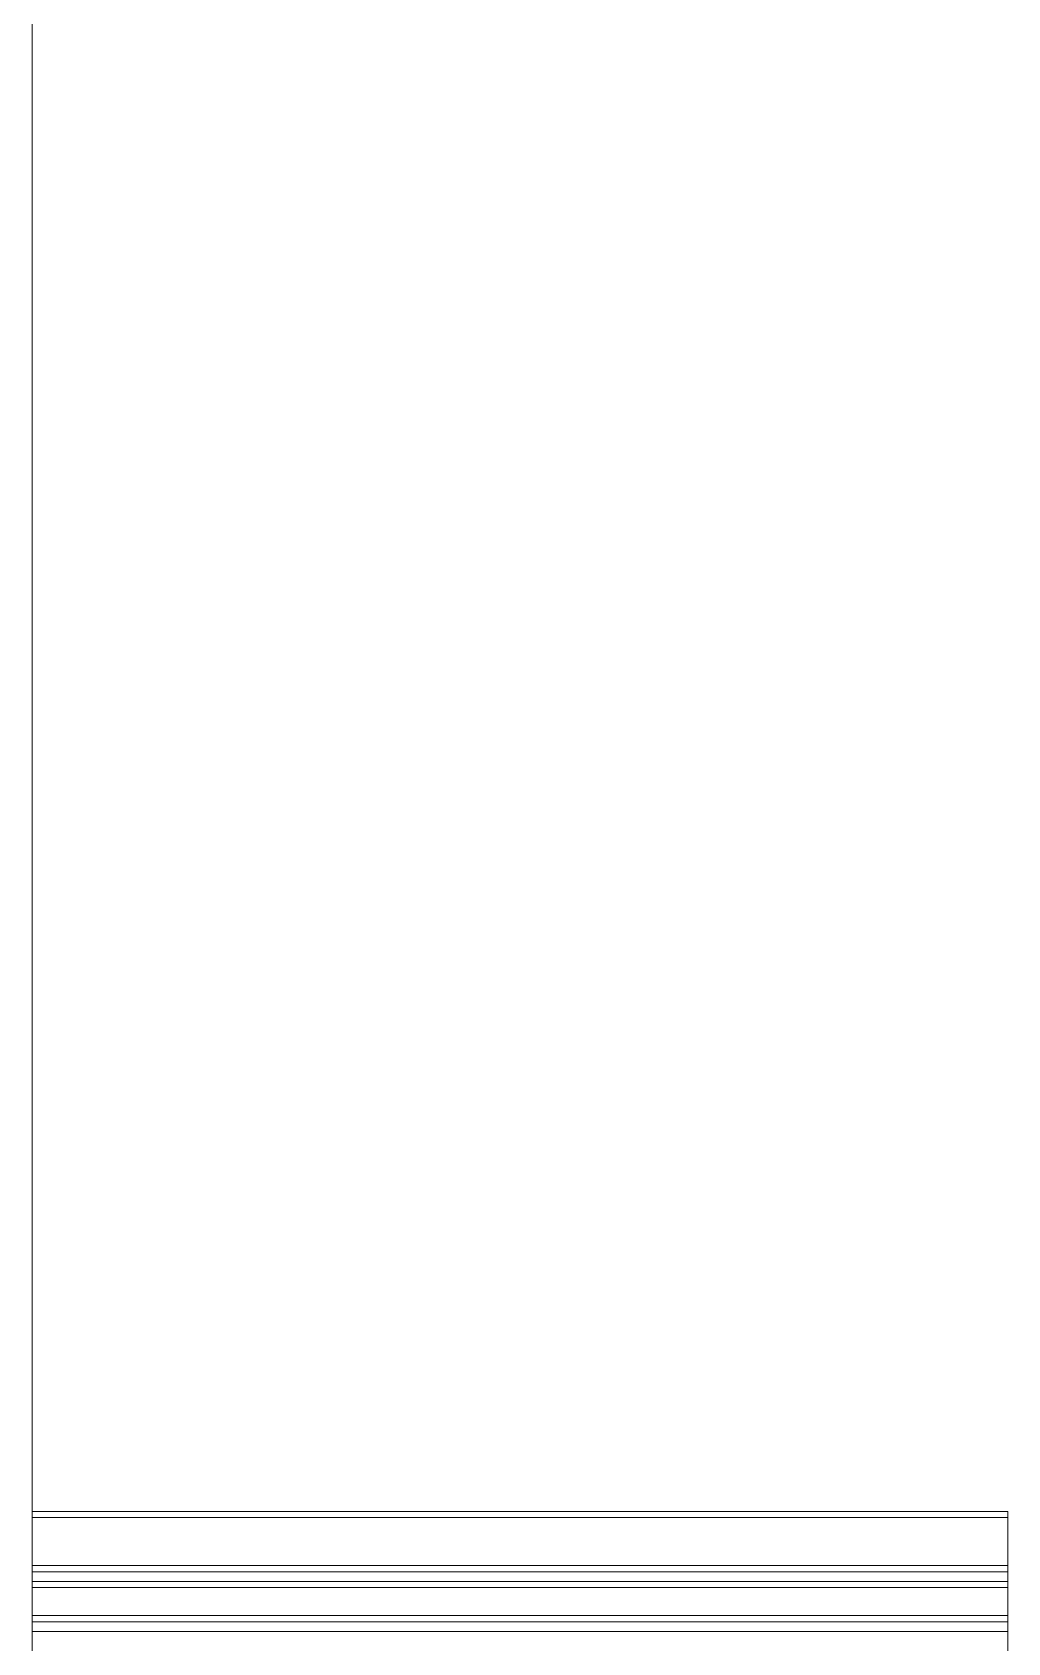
# Model space of a CAD drawing. Header units: millimetres. Extents: x 169 to 14583, y -399 to 10804.
# Drawn here: x 9501 to 10301, y 1889 to 3210 of the extents above; entities that cross this region are included whole.
import ezdxf

# ---------------------------------------------------------------- set-up
doc = ezdxf.new("R2010")
doc.units = ezdxf.units.MM
doc.header["$LTSCALE"] = 35

msp = doc.modelspace()

# ---------------------------------------------------------------- linework, layer by layer
at = {"color": 7, "linetype": 'Continuous', "lineweight": 18}
for p, q in [((9501.279, 1076.159), (9501.279, 3276.159)), ((9501.279, 1996.779), (10301.279, 1996.779)), ((10301.279, 1991.779), (10301.279, 1996.779)), ((9501.279, 1991.779), (10301.279, 1991.779)), ((10301.279, 1952.279), (10301.279, 1991.779)), ((9501.279, 1952.279), (10301.279, 1952.279)), ((9501.279, 1947.279), (10301.279, 1947.279)), ((10301.279, 1947.279), (10301.279, 1952.279)), ((10301.279, 1939.279), (10301.279, 1947.279)), ((9501.279, 1939.279), (10301.279, 1939.279)), ((9501.279, 1934.279), (10301.279, 1934.279)), ((10301.279, 1934.279), (10301.279, 1939.279)), ((10301.279, 1911.279), (10301.279, 1934.279)), ((9501.279, 1911.279), (10301.279, 1911.279)), ((9501.279, 1906.279), (10301.279, 1906.279)), ((10301.279, 1906.279), (10301.279, 1911.279)), ((10301.279, 1898.279), (10301.279, 1906.279)), ((9501.279, 1898.279), (10301.279, 1898.279)), ((10301.279, 1879.779), (10301.279, 1898.279))]:
    msp.add_line(p, q, dxfattribs=at)

doc.saveas('drawing.dxf')
